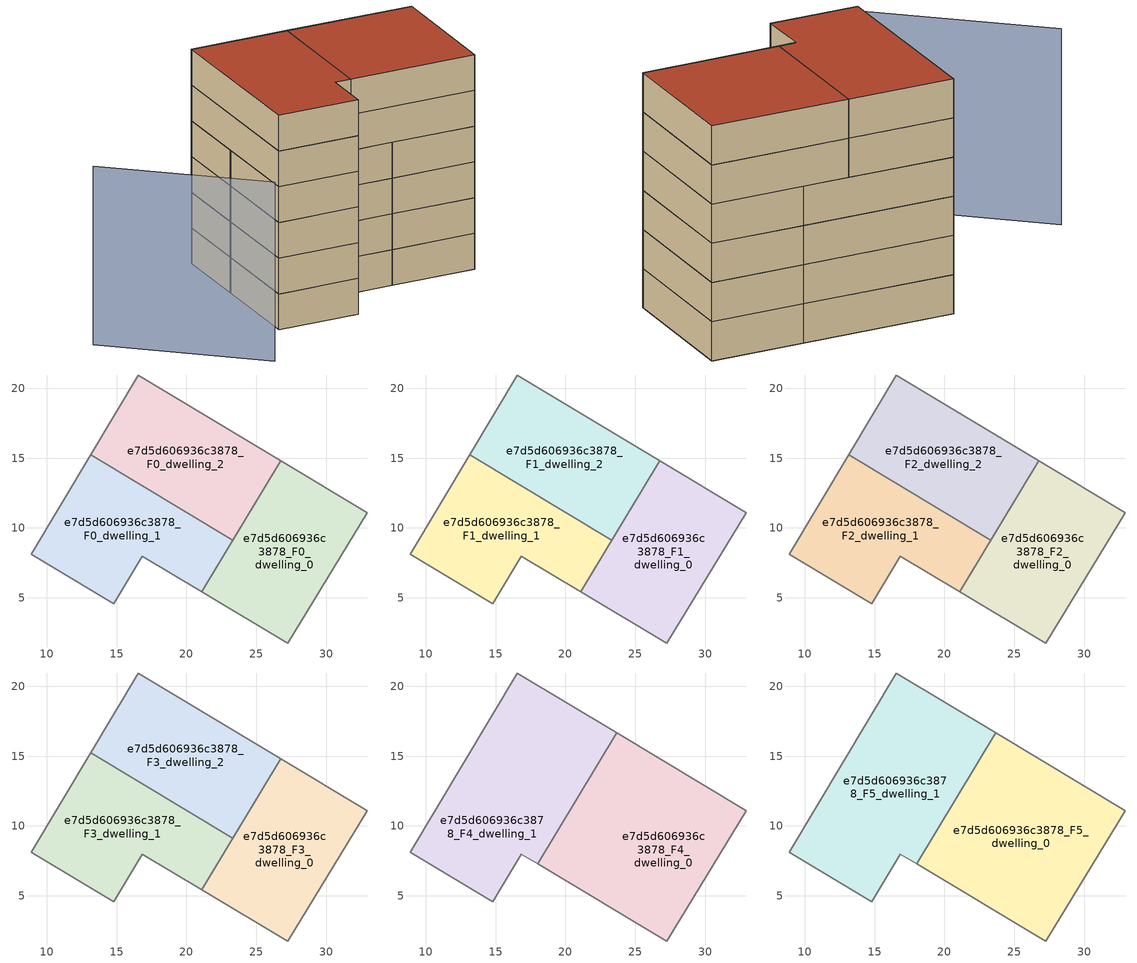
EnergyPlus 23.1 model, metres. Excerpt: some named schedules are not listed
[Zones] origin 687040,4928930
e7d5d606936c3878_F0_dwelling_0
 floor ground (EU_floor_Construction): 27.27,1.77 32.96,11.1 26.74,14.83 21.11,5.44 z0
 wall adiabatic (EU_wall_Construction): 32.96,11.1 27.27,1.77 21.11,5.44 26.74,14.83 32.96,11.1 z0:3
e7d5d606936c3878_F0_dwelling_1
 floor ground (EU_floor_Construction): 21.11,5.44 23.33,9.14 13.14,15.26 8.88,8.13 14.81,4.58 16.85,7.98 z0
 wall adiabatic (EU_wall_Construction): 23.33,9.14 21.11,5.44 16.85,7.98 14.81,4.58 8.88,8.13 13.14,15.26 z0:3
 wall to e7d5d606936c3878_F0_dwelling_2 (EU_wall_Construction): 13.14,15.26 23.33,9.14 z0:3
e7d5d606936c3878_F0_dwelling_2
 floor ground (EU_floor_Construction): 23.33,9.14 26.74,14.83 16.55,20.95 13.14,15.26 z0
 wall adiabatic (EU_wall_Construction): 13.14,15.26 16.55,20.95 26.74,14.83 23.33,9.14 z0:3
e7d5d606936c3878_F1_dwelling_0
 floor to e7d5d606936c3878_F0_dwelling_0 (EU_floor_Construction): 27.27,1.77 32.96,11.1 26.74,14.83 21.11,5.44 z3
 wall adiabatic (EU_wall_Construction): 32.96,11.1 27.27,1.77 21.11,5.44 26.74,14.83 32.96,11.1 z3:6
e7d5d606936c3878_F1_dwelling_1
 floor to e7d5d606936c3878_F0_dwelling_1 (EU_floor_Construction): 21.11,5.44 23.33,9.14 13.14,15.26 8.88,8.13 14.81,4.58 16.85,7.98 z3
 wall adiabatic (EU_wall_Construction): 23.33,9.14 21.11,5.44 16.85,7.98 14.81,4.58 8.88,8.13 13.14,15.26 z3:6
 wall to e7d5d606936c3878_F1_dwelling_2 (EU_wall_Construction): 13.14,15.26 23.33,9.14 z3:6
e7d5d606936c3878_F1_dwelling_2
 floor to e7d5d606936c3878_F0_dwelling_2 (EU_floor_Construction): 23.33,9.14 26.74,14.83 16.55,20.95 13.14,15.26 z3
 wall adiabatic (EU_wall_Construction): 13.14,15.26 16.55,20.95 26.74,14.83 23.33,9.14 z3:6
e7d5d606936c3878_F2_dwelling_0
 floor to e7d5d606936c3878_F1_dwelling_0 (EU_floor_Construction): 27.27,1.77 32.96,11.1 26.74,14.83 21.11,5.44 z6
 wall adiabatic (EU_wall_Construction): 32.96,11.1 27.27,1.77 21.11,5.44 26.74,14.83 32.96,11.1 z6:9
e7d5d606936c3878_F2_dwelling_1
 floor to e7d5d606936c3878_F1_dwelling_1 (EU_floor_Construction): 21.11,5.44 23.33,9.14 13.14,15.26 8.88,8.13 14.81,4.58 16.85,7.98 z6
 wall adiabatic (EU_wall_Construction): 23.33,9.14 21.11,5.44 16.85,7.98 14.81,4.58 8.88,8.13 13.14,15.26 z6:9
 wall to e7d5d606936c3878_F2_dwelling_2 (EU_wall_Construction): 13.14,15.26 23.33,9.14 z6:9
e7d5d606936c3878_F2_dwelling_2
 floor to e7d5d606936c3878_F1_dwelling_2 (EU_floor_Construction): 23.33,9.14 26.74,14.83 16.55,20.95 13.14,15.26 z6
 wall adiabatic (EU_wall_Construction): 13.14,15.26 16.55,20.95 26.74,14.83 23.33,9.14 z6:9
e7d5d606936c3878_F3_dwelling_0
 floor to e7d5d606936c3878_F2_dwelling_0 (EU_floor_Construction): 27.27,1.77 32.96,11.1 26.74,14.83 21.11,5.44 z9
 wall adiabatic (EU_wall_Construction): 32.96,11.1 27.27,1.77 21.11,5.44 26.74,14.83 32.96,11.1 z9:12
e7d5d606936c3878_F3_dwelling_1
 floor to e7d5d606936c3878_F2_dwelling_1 (EU_floor_Construction): 21.11,5.44 23.33,9.14 13.14,15.26 8.88,8.13 14.81,4.58 16.85,7.98 z9
 wall adiabatic (EU_wall_Construction): 23.33,9.14 21.11,5.44 16.85,7.98 14.81,4.58 8.88,8.13 13.14,15.26 z9:12
 wall to e7d5d606936c3878_F3_dwelling_2 (EU_wall_Construction): 13.14,15.26 23.33,9.14 z9:12
e7d5d606936c3878_F3_dwelling_2
 floor to e7d5d606936c3878_F2_dwelling_2 (EU_floor_Construction): 23.33,9.14 26.74,14.83 16.55,20.95 13.14,15.26 z9
 wall adiabatic (EU_wall_Construction): 13.14,15.26 16.55,20.95 26.74,14.83 23.33,9.14 z9:12
e7d5d606936c3878_F4_dwelling_0
 floor to e7d5d606936c3878_F3_dwelling_0 (EU_floor_Construction): 27.27,1.77 32.96,11.1 26.74,14.83 21.11,5.44 z12
 floor to e7d5d606936c3878_F3_dwelling_1 (EU_floor_Construction): 21.11,5.44 23.33,9.14 20.24,10.99 18.02,7.28 z12
 floor to e7d5d606936c3878_F3_dwelling_2 (EU_floor_Construction): 23.33,9.14 26.74,14.83 23.66,16.68 20.24,10.99 z12
 wall adiabatic (EU_wall_Construction): 23.66,16.68 32.96,11.1 27.27,1.77 18.02,7.28 z12:15
 wall to e7d5d606936c3878_F4_dwelling_1 (EU_wall_Construction): 18.02,7.28 23.66,16.68 z12:15
e7d5d606936c3878_F4_dwelling_1
 floor to e7d5d606936c3878_F3_dwelling_1 (EU_floor_Construction): 18.02,7.28 20.24,10.99 13.14,15.26 8.88,8.13 14.81,4.58 16.85,7.98 z12
 floor to e7d5d606936c3878_F3_dwelling_2 (EU_floor_Construction): 20.24,10.99 23.66,16.68 16.55,20.95 13.14,15.26 z12
 wall adiabatic (EU_wall_Construction): 18.02,7.28 16.85,7.98 14.81,4.58 8.88,8.13 16.55,20.95 23.66,16.68 z12:15
e7d5d606936c3878_F5_dwelling_0
 floor to e7d5d606936c3878_F4_dwelling_0 (EU_floor_Construction): 27.27,1.77 32.96,11.1 23.66,16.68 18.02,7.28 z15
 wall adiabatic (EU_wall_Construction): 23.66,16.68 32.96,11.1 27.27,1.77 18.02,7.28 z15:18
 wall to e7d5d606936c3878_F5_dwelling_1 (EU_wall_Construction): 18.02,7.28 23.66,16.68 z15:18
 roof outside (EU_roof_Construction): 32.96,11.1 27.27,1.77 18.02,7.28 23.66,16.68 z18
e7d5d606936c3878_F5_dwelling_1
 floor to e7d5d606936c3878_F4_dwelling_1 (EU_floor_Construction): 18.02,7.28 23.66,16.68 16.55,20.95 8.88,8.13 14.81,4.58 16.85,7.98 z15
 wall adiabatic (EU_wall_Construction): 18.02,7.28 16.85,7.98 14.81,4.58 8.88,8.13 16.55,20.95 23.66,16.68 z15:18
 roof outside (EU_roof_Construction): 23.66,16.68 18.02,7.28 16.85,7.98 14.81,4.58 8.88,8.13 16.55,20.95 z18
shading: -1.31,18.71 3.4,5.08 z0:15
[Building]
EU S2 Campaign: North Axis=0; Terrain=City; Solar Distribution=FullExterior
[Site:Location]
Bologna: Latitude=44.5; Longitude=11.25; Time Zone=1; Elevation=37
[SizingPeriod:WeatherFileDays]
AnnualSizingPeriod: Begin Month=1; Begin Day of Month=1; End Month=12; End Day of Month=31; Day of Week for Start Day=Monday; Use Weather File Daylight Saving Period=No; Use Weather File Rain and Snow Indicators=No
[MATERIAL]
EU_InternalMass_Material: Roughness=MediumRough; Thickness=0.1; Conductivity=1; Density=1800; Specific Heat=900; Thermal Absorptance=0.9; Solar Absorptance=0.7; Visible Absorptance=0.7
[MATERIAL:NOMASS] Roughness=MediumRough; Thermal Absorptance=0.9; Solar Absorptance=0.7; Visible Absorptance=0.7
Name | Thermal Resistance
EU_wall_NoMass | 0.905828
EU_roof_NoMass | 0.37593
EU_floor_NoMass | 0.67114
[CONSTRUCTION]
EU_wall_Construction: EU_wall_NoMass
EU_roof_Construction: EU_roof_NoMass
EU_floor_Construction: EU_floor_NoMass
EU_InternalMass_Construction: EU_InternalMass_Material
[ZONE] Type=1; Multiplier=1; Ceiling Height=autocalculate; Floor Area=autocalculate; Part of Total Floor Area=Yes
Name | Volume
e7d5d606936c3878_F0_dwelling_0; e7d5d606936c3878_F1_dwelling_0; e7d5d606936c3878_F2_dwelling_0; e7d5d606936c3878_F3_dwelling_0 | 236.55
e7d5d606936c3878_F4_dwelling_0; e7d5d606936c3878_F5_dwelling_0 | 354.83
e7d5d606936c3878_F0_dwelling_1; e7d5d606936c3878_F1_dwelling_1; e7d5d606936c3878_F2_dwelling_1; e7d5d606936c3878_F3_dwelling_1 | 236.568
e7d5d606936c3878_F4_dwelling_1; e7d5d606936c3878_F5_dwelling_1 | 354.831
e7d5d606936c3878_F0_dwelling_2; e7d5d606936c3878_F1_dwelling_2; e7d5d606936c3878_F2_dwelling_2; e7d5d606936c3878_F3_dwelling_2 | 236.547
[INTERNALMASS] Construction=EU_InternalMass_Construction
Name | Zone or ZoneList | Surface Area
e7d5d606936c3878_F0_dwelling_0_EU_InternalMass | e7d5d606936c3878_F0_dwelling_0 | 78.8504
e7d5d606936c3878_F0_dwelling_1_EU_InternalMass | e7d5d606936c3878_F0_dwelling_1 | 78.8544
e7d5d606936c3878_F0_dwelling_2_EU_InternalMass | e7d5d606936c3878_F0_dwelling_2 | 78.8488
e7d5d606936c3878_F1_dwelling_0_EU_InternalMass | e7d5d606936c3878_F1_dwelling_0 | 78.8504
e7d5d606936c3878_F1_dwelling_1_EU_InternalMass | e7d5d606936c3878_F1_dwelling_1 | 78.8544
e7d5d606936c3878_F1_dwelling_2_EU_InternalMass | e7d5d606936c3878_F1_dwelling_2 | 78.8488
e7d5d606936c3878_F2_dwelling_0_EU_InternalMass | e7d5d606936c3878_F2_dwelling_0 | 78.8504
e7d5d606936c3878_F2_dwelling_1_EU_InternalMass | e7d5d606936c3878_F2_dwelling_1 | 78.8544
e7d5d606936c3878_F2_dwelling_2_EU_InternalMass | e7d5d606936c3878_F2_dwelling_2 | 78.8488
e7d5d606936c3878_F3_dwelling_0_EU_InternalMass | e7d5d606936c3878_F3_dwelling_0 | 78.8504
e7d5d606936c3878_F3_dwelling_1_EU_InternalMass | e7d5d606936c3878_F3_dwelling_1 | 78.8544
e7d5d606936c3878_F3_dwelling_2_EU_InternalMass | e7d5d606936c3878_F3_dwelling_2 | 78.8488
e7d5d606936c3878_F4_dwelling_0_EU_InternalMass | e7d5d606936c3878_F4_dwelling_0 | 118.277
e7d5d606936c3878_F4_dwelling_1_EU_InternalMass | e7d5d606936c3878_F4_dwelling_1 | 118.277
e7d5d606936c3878_F5_dwelling_0_EU_InternalMass | e7d5d606936c3878_F5_dwelling_0 | 118.277
e7d5d606936c3878_F5_dwelling_1_EU_InternalMass | e7d5d606936c3878_F5_dwelling_1 | 118.277
[OTHEREQUIPMENT] Fuel Type=Electricity; Design Level Calculation Method=Watts/Area; Power per Zone Floor Area=1; Fraction Latent=0; Fraction Radiant=0; Fraction Lost=0; Carbon Dioxide Generation Rate=0; EndUse Subcategory=EU_Step8_InternalGains
Name | Zone or ZoneList or Space or SpaceList | Schedule
EU_Step8_InternalGain_e7d5d606936c3878_F0_dwelling_0_f000 | e7d5d606936c3878_F0_dwelling_0 | EU_Step8_GainSchedule_e7d5d606936c3878_F0_dwelling_0_f000
EU_Step8_InternalGain_e7d5d606936c3878_F0_dwelling_1_f000 | e7d5d606936c3878_F0_dwelling_1 | EU_Step8_GainSchedule_e7d5d606936c3878_F0_dwelling_1_f000
EU_Step8_InternalGain_e7d5d606936c3878_F0_dwelling_2_f000 | e7d5d606936c3878_F0_dwelling_2 | EU_Step8_GainSchedule_e7d5d606936c3878_F0_dwelling_2_f000
EU_Step8_InternalGain_e7d5d606936c3878_F1_dwelling_0_f000 | e7d5d606936c3878_F1_dwelling_0 | EU_Step8_GainSchedule_e7d5d606936c3878_F1_dwelling_0_f000
EU_Step8_InternalGain_e7d5d606936c3878_F1_dwelling_1_f000 | e7d5d606936c3878_F1_dwelling_1 | EU_Step8_GainSchedule_e7d5d606936c3878_F1_dwelling_1_f000
EU_Step8_InternalGain_e7d5d606936c3878_F1_dwelling_2_f000 | e7d5d606936c3878_F1_dwelling_2 | EU_Step8_GainSchedule_e7d5d606936c3878_F1_dwelling_2_f000
EU_Step8_InternalGain_e7d5d606936c3878_F2_dwelling_0_f000 | e7d5d606936c3878_F2_dwelling_0 | EU_Step8_GainSchedule_e7d5d606936c3878_F2_dwelling_0_f000
EU_Step8_InternalGain_e7d5d606936c3878_F2_dwelling_1_f000 | e7d5d606936c3878_F2_dwelling_1 | EU_Step8_GainSchedule_e7d5d606936c3878_F2_dwelling_1_f000
EU_Step8_InternalGain_e7d5d606936c3878_F2_dwelling_2_f000 | e7d5d606936c3878_F2_dwelling_2 | EU_Step8_GainSchedule_e7d5d606936c3878_F2_dwelling_2_f000
EU_Step8_InternalGain_e7d5d606936c3878_F3_dwelling_0_f000 | e7d5d606936c3878_F3_dwelling_0 | EU_Step8_GainSchedule_e7d5d606936c3878_F3_dwelling_0_f000
EU_Step8_InternalGain_e7d5d606936c3878_F3_dwelling_1_f000 | e7d5d606936c3878_F3_dwelling_1 | EU_Step8_GainSchedule_e7d5d606936c3878_F3_dwelling_1_f000
EU_Step8_InternalGain_e7d5d606936c3878_F3_dwelling_2_f000 | e7d5d606936c3878_F3_dwelling_2 | EU_Step8_GainSchedule_e7d5d606936c3878_F3_dwelling_2_f000
EU_Step8_InternalGain_e7d5d606936c3878_F4_dwelling_0_f000 | e7d5d606936c3878_F4_dwelling_0 | EU_Step8_GainSchedule_e7d5d606936c3878_F4_dwelling_0_f000
EU_Step8_InternalGain_e7d5d606936c3878_F4_dwelling_1_f000 | e7d5d606936c3878_F4_dwelling_1 | EU_Step8_GainSchedule_e7d5d606936c3878_F4_dwelling_1_f000
EU_Step8_InternalGain_e7d5d606936c3878_F5_dwelling_0_f000 | e7d5d606936c3878_F5_dwelling_0 | EU_Step8_GainSchedule_e7d5d606936c3878_F5_dwelling_0_f000
EU_Step8_InternalGain_e7d5d606936c3878_F5_dwelling_1_f000 | e7d5d606936c3878_F5_dwelling_1 | EU_Step8_GainSchedule_e7d5d606936c3878_F5_dwelling_1_f000
[ZONEVENTILATION:DESIGNFLOWRATE] Schedule=EU_AlwaysOn; Design Flow Rate Calculation Method=AirChanges/Hour; Air Changes per Hour=0.73129; Ventilation Type=Natural; Fan Pressure Rise=0; Fan Total Efficiency=1; Constant Term Coefficient=1; Temperature Term Coefficient=0; Velocity Term Coefficient=0; Velocity Squared Term Coefficient=0; Minimum Indoor Temperature=-100; Maximum Indoor Temperature=100; Delta Temperature=-100; Minimum Outdoor Temperature=-100; Maximum Outdoor Temperature=100; Maximum Wind Speed=40
Name | Zone or ZoneList or Space or SpaceList
EU_ConstantAir_e7d5d606936c3878_F0_dwelling_0 | e7d5d606936c3878_F0_dwelling_0
EU_ConstantAir_e7d5d606936c3878_F0_dwelling_1 | e7d5d606936c3878_F0_dwelling_1
EU_ConstantAir_e7d5d606936c3878_F0_dwelling_2 | e7d5d606936c3878_F0_dwelling_2
EU_ConstantAir_e7d5d606936c3878_F1_dwelling_0 | e7d5d606936c3878_F1_dwelling_0
EU_ConstantAir_e7d5d606936c3878_F1_dwelling_1 | e7d5d606936c3878_F1_dwelling_1
EU_ConstantAir_e7d5d606936c3878_F1_dwelling_2 | e7d5d606936c3878_F1_dwelling_2
EU_ConstantAir_e7d5d606936c3878_F2_dwelling_0 | e7d5d606936c3878_F2_dwelling_0
EU_ConstantAir_e7d5d606936c3878_F2_dwelling_1 | e7d5d606936c3878_F2_dwelling_1
EU_ConstantAir_e7d5d606936c3878_F2_dwelling_2 | e7d5d606936c3878_F2_dwelling_2
EU_ConstantAir_e7d5d606936c3878_F3_dwelling_0 | e7d5d606936c3878_F3_dwelling_0
EU_ConstantAir_e7d5d606936c3878_F3_dwelling_1 | e7d5d606936c3878_F3_dwelling_1
EU_ConstantAir_e7d5d606936c3878_F3_dwelling_2 | e7d5d606936c3878_F3_dwelling_2
EU_ConstantAir_e7d5d606936c3878_F4_dwelling_0 | e7d5d606936c3878_F4_dwelling_0
EU_ConstantAir_e7d5d606936c3878_F4_dwelling_1 | e7d5d606936c3878_F4_dwelling_1
EU_ConstantAir_e7d5d606936c3878_F5_dwelling_0 | e7d5d606936c3878_F5_dwelling_0
EU_ConstantAir_e7d5d606936c3878_F5_dwelling_1 | e7d5d606936c3878_F5_dwelling_1
[HVACTEMPLATE:THERMOSTAT] Constant Heating Setpoint=20; Constant Cooling Setpoint=50
EU_HeatOnly_e7d5d606936c3878_F0_dwelling_0; EU_HeatOnly_e7d5d606936c3878_F0_dwelling_1; EU_HeatOnly_e7d5d606936c3878_F0_dwelling_2; EU_HeatOnly_e7d5d606936c3878_F1_dwelling_0; EU_HeatOnly_e7d5d606936c3878_F1_dwelling_1; EU_HeatOnly_e7d5d606936c3878_F1_dwelling_2; EU_HeatOnly_e7d5d606936c3878_F2_dwelling_0; EU_HeatOnly_e7d5d606936c3878_F2_dwelling_1; EU_HeatOnly_e7d5d606936c3878_F2_dwelling_2; EU_HeatOnly_e7d5d606936c3878_F3_dwelling_0; EU_HeatOnly_e7d5d606936c3878_F3_dwelling_1; EU_HeatOnly_e7d5d606936c3878_F3_dwelling_2; EU_HeatOnly_e7d5d606936c3878_F4_dwelling_0; EU_HeatOnly_e7d5d606936c3878_F4_dwelling_1; EU_HeatOnly_e7d5d606936c3878_F5_dwelling_0; EU_HeatOnly_e7d5d606936c3878_F5_dwelling_1
[HVACTEMPLATE:ZONE:IDEALLOADSAIRSYSTEM] System Availability Schedule=EU_AlwaysOn; Maximum Heating Supply Air Temperature=50; Minimum Cooling Supply Air Temperature=13; Maximum Heating Supply Air Humidity Ratio=0.0156; Minimum Cooling Supply Air Humidity Ratio=0.0077; Heating Limit=NoLimit; Cooling Limit=NoLimit; Heating Availability Schedule=EU_AlwaysOn; Cooling Availability Schedule=EU_CoolingOff; Dehumidification Control Type=ConstantSensibleHeatRatio; Cooling Sensible Heat Ratio=0.7; Dehumidification Setpoint=60; Humidification Control Type=None; Humidification Setpoint=30; Outdoor Air Method=None; Outdoor Air Flow Rate per Person=0.00944; Outdoor Air Flow Rate per Zone Floor Area=0; Outdoor Air Flow Rate per Zone=0; Demand Controlled Ventilation Type=None; Outdoor Air Economizer Type=NoEconomizer; Heat Recovery Type=None; Sensible Heat Recovery Effectiveness=0.7; Latent Heat Recovery Effectiveness=0.65
Name | Template Thermostat
e7d5d606936c3878_F0_dwelling_0 | EU_HeatOnly_e7d5d606936c3878_F0_dwelling_0
e7d5d606936c3878_F0_dwelling_1 | EU_HeatOnly_e7d5d606936c3878_F0_dwelling_1
e7d5d606936c3878_F0_dwelling_2 | EU_HeatOnly_e7d5d606936c3878_F0_dwelling_2
e7d5d606936c3878_F1_dwelling_0 | EU_HeatOnly_e7d5d606936c3878_F1_dwelling_0
e7d5d606936c3878_F1_dwelling_1 | EU_HeatOnly_e7d5d606936c3878_F1_dwelling_1
e7d5d606936c3878_F1_dwelling_2 | EU_HeatOnly_e7d5d606936c3878_F1_dwelling_2
e7d5d606936c3878_F2_dwelling_0 | EU_HeatOnly_e7d5d606936c3878_F2_dwelling_0
e7d5d606936c3878_F2_dwelling_1 | EU_HeatOnly_e7d5d606936c3878_F2_dwelling_1
e7d5d606936c3878_F2_dwelling_2 | EU_HeatOnly_e7d5d606936c3878_F2_dwelling_2
e7d5d606936c3878_F3_dwelling_0 | EU_HeatOnly_e7d5d606936c3878_F3_dwelling_0
e7d5d606936c3878_F3_dwelling_1 | EU_HeatOnly_e7d5d606936c3878_F3_dwelling_1
e7d5d606936c3878_F3_dwelling_2 | EU_HeatOnly_e7d5d606936c3878_F3_dwelling_2
e7d5d606936c3878_F4_dwelling_0 | EU_HeatOnly_e7d5d606936c3878_F4_dwelling_0
e7d5d606936c3878_F4_dwelling_1 | EU_HeatOnly_e7d5d606936c3878_F4_dwelling_1
e7d5d606936c3878_F5_dwelling_0 | EU_HeatOnly_e7d5d606936c3878_F5_dwelling_0
e7d5d606936c3878_F5_dwelling_1 | EU_HeatOnly_e7d5d606936c3878_F5_dwelling_1
[SIZING:ZONE] Zone Cooling Design Supply Air Temperature Input Method=SupplyAirTemperature; Zone Cooling Design Supply Air Temperature=13; Zone Heating Design Supply Air Temperature Input Method=SupplyAirTemperature; Zone Heating Design Supply Air Temperature=50; Zone Cooling Design Supply Air Humidity Ratio=0.008; Zone Heating Design Supply Air Humidity Ratio=0.008; Cooling Design Air Flow Method=DesignDay; Cooling Design Air Flow Rate=0; Cooling Minimum Air Flow per Zone Floor Area=0.000762; Cooling Minimum Air Flow=0; Cooling Minimum Air Flow Fraction=0.2; Heating Design Air Flow Method=DesignDay; Heating Design Air Flow Rate=0; Heating Maximum Air Flow per Zone Floor Area=0.002032; Heating Maximum Air Flow=0.141576; Heating Maximum Air Flow Fraction=0.3; Account for Dedicated Outdoor Air System=No; Dedicated Outdoor Air System Control Strategy=NeutralSupplyAir; Dedicated Outdoor Air Low Setpoint Temperature for Design=autosize; Dedicated Outdoor Air High Setpoint Temperature for Design=autosize; Zone Load Sizing Method=Sensible Load Only No Latent Load; Zone Latent Cooling Design Supply Air Humidity Ratio Input Method=HumidityRatioDifference; Zone Cooling Design Supply Air Humidity Ratio Difference=0.005; Zone Latent Heating Design Supply Air Humidity Ratio Input Method=HumidityRatioDifference; Zone Humidification Design Supply Air Humidity Ratio Difference=0.005
e7d5d606936c3878_F0_dwelling_0; e7d5d606936c3878_F0_dwelling_1; e7d5d606936c3878_F0_dwelling_2; e7d5d606936c3878_F1_dwelling_0; e7d5d606936c3878_F1_dwelling_1; e7d5d606936c3878_F1_dwelling_2; e7d5d606936c3878_F2_dwelling_0; e7d5d606936c3878_F2_dwelling_1; e7d5d606936c3878_F2_dwelling_2; e7d5d606936c3878_F3_dwelling_0; e7d5d606936c3878_F3_dwelling_1; e7d5d606936c3878_F3_dwelling_2; e7d5d606936c3878_F4_dwelling_0; e7d5d606936c3878_F4_dwelling_1; e7d5d606936c3878_F5_dwelling_0; e7d5d606936c3878_F5_dwelling_1
[SCHEDULE:FILE] Column Number=1; Rows to Skip at Top=0; Number of Hours of Data=8760; Column Separator=Comma; Interpolate to Timestep=No; Minutes per Item=60; Adjust Schedule for Daylight Savings=Yes
Name | File
EU_Step8_GainSchedule_e7d5d606936c3878_F0_dwelling_0_f000 | ../../schedules/e7d5d606936c3878/e7d5d606936c3878_F0_dwelling_0_f000_gain.csv
EU_Step8_GainSchedule_e7d5d606936c3878_F0_dwelling_1_f000 | ../../schedules/e7d5d606936c3878/e7d5d606936c3878_F0_dwelling_1_f000_gain.csv
EU_Step8_GainSchedule_e7d5d606936c3878_F0_dwelling_2_f000 | ../../schedules/e7d5d606936c3878/e7d5d606936c3878_F0_dwelling_2_f000_gain.csv
